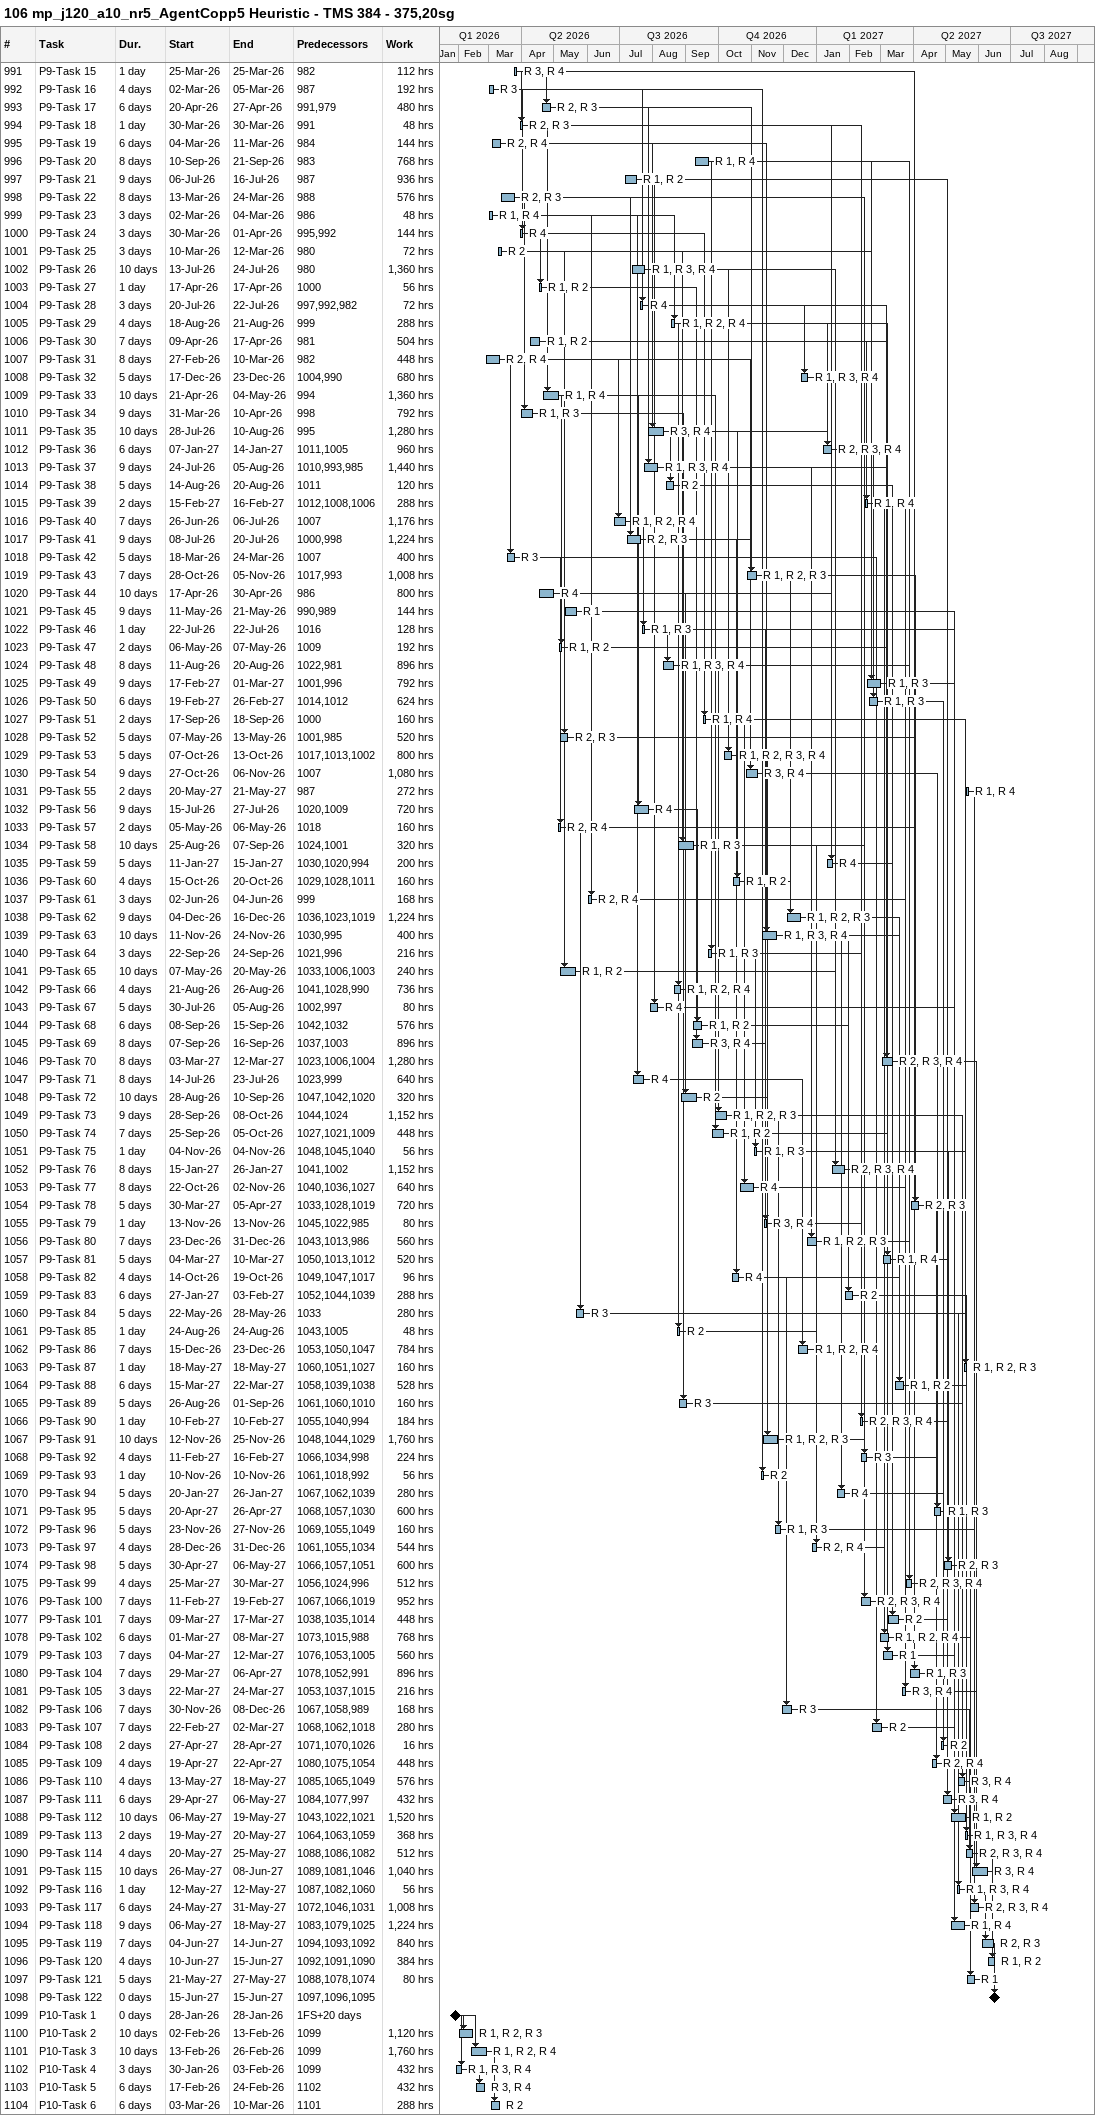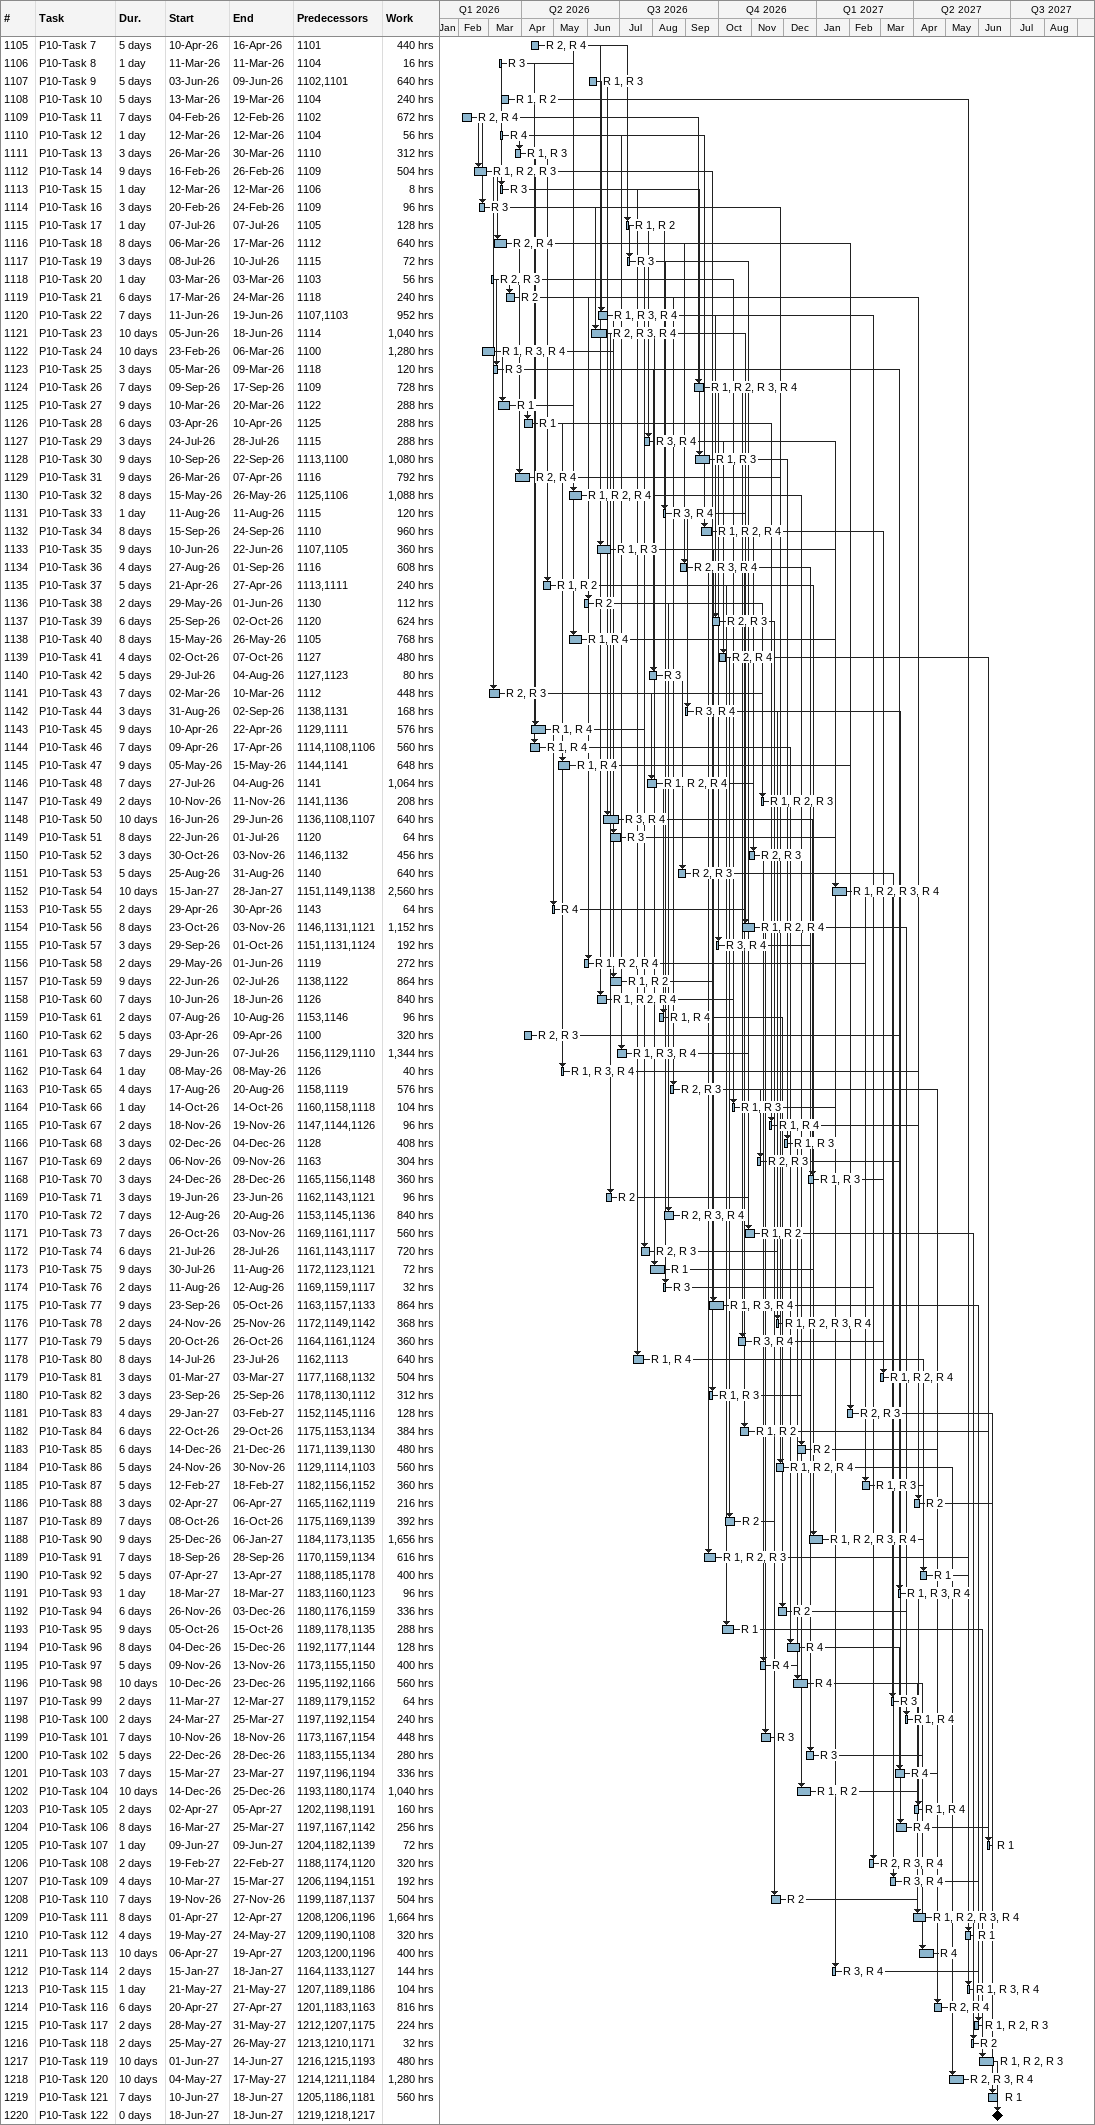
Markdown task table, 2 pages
106 mp_j120_a10_nr5_AgentCopp5 Heuristic - TMS 384 - 375,20sg

| ID | Task | Duration | Start | Finish | Predecessors | Resources | Work (h) |
|---|---|---|---|---|---|---|---|
| 991 | P9-Task 15 | 1d | 2026-03-25 | 2026-03-25 | 982 | R 3, R 4 | 112 |
| 992 | P9-Task 16 | 4d | 2026-03-02 | 2026-03-05 | 987 | R 3 | 192 |
| 993 | P9-Task 17 | 6d | 2026-04-20 | 2026-04-27 | 991, 979 | R 2, R 3 | 480 |
| 994 | P9-Task 18 | 1d | 2026-03-30 | 2026-03-30 | 991 | R 2, R 3 | 48 |
| 995 | P9-Task 19 | 6d | 2026-03-04 | 2026-03-11 | 984 | R 2, R 4 | 144 |
| 996 | P9-Task 20 | 8d | 2026-09-10 | 2026-09-21 | 983 | R 1, R 4 | 768 |
| 997 | P9-Task 21 | 9d | 2026-07-06 | 2026-07-16 | 987 | R 1, R 2 | 936 |
| 998 | P9-Task 22 | 8d | 2026-03-13 | 2026-03-24 | 988 | R 2, R 3 | 576 |
| 999 | P9-Task 23 | 3d | 2026-03-02 | 2026-03-04 | 986 | R 1, R 4 | 48 |
| 1000 | P9-Task 24 | 3d | 2026-03-30 | 2026-04-01 | 995, 992 | R 4 | 144 |
| 1001 | P9-Task 25 | 3d | 2026-03-10 | 2026-03-12 | 980 | R 2 | 72 |
| 1002 | P9-Task 26 | 10d | 2026-07-13 | 2026-07-24 | 980 | R 1, R 3, R 4 | 1360 |
| 1003 | P9-Task 27 | 1d | 2026-04-17 | 2026-04-17 | 1000 | R 1, R 2 | 56 |
| 1004 | P9-Task 28 | 3d | 2026-07-20 | 2026-07-22 | 997, 992, 982 | R 4 | 72 |
| 1005 | P9-Task 29 | 4d | 2026-08-18 | 2026-08-21 | 999 | R 1, R 2, R 4 | 288 |
| 1006 | P9-Task 30 | 7d | 2026-04-09 | 2026-04-17 | 981 | R 1, R 2 | 504 |
| 1007 | P9-Task 31 | 8d | 2026-02-27 | 2026-03-10 | 982 | R 2, R 4 | 448 |
| 1008 | P9-Task 32 | 5d | 2026-12-17 | 2026-12-23 | 1004, 990 | R 1, R 3, R 4 | 680 |
| 1009 | P9-Task 33 | 10d | 2026-04-21 | 2026-05-04 | 994 | R 1, R 4 | 1360 |
| 1010 | P9-Task 34 | 9d | 2026-03-31 | 2026-04-10 | 998 | R 1, R 3 | 792 |
| 1011 | P9-Task 35 | 10d | 2026-07-28 | 2026-08-10 | 995 | R 3, R 4 | 1280 |
| 1012 | P9-Task 36 | 6d | 2027-01-07 | 2027-01-14 | 1011, 1005 | R 2, R 3, R 4 | 960 |
| 1013 | P9-Task 37 | 9d | 2026-07-24 | 2026-08-05 | 1010, 993, 985 | R 1, R 3, R 4 | 1440 |
| 1014 | P9-Task 38 | 5d | 2026-08-14 | 2026-08-20 | 1011 | R 2 | 120 |
| 1015 | P9-Task 39 | 2d | 2027-02-15 | 2027-02-16 | 1012, 1008, 1006 | R 1, R 4 | 288 |
| 1016 | P9-Task 40 | 7d | 2026-06-26 | 2026-07-06 | 1007 | R 1, R 2, R 4 | 1176 |
| 1017 | P9-Task 41 | 9d | 2026-07-08 | 2026-07-20 | 1000, 998 | R 2, R 3 | 1224 |
| 1018 | P9-Task 42 | 5d | 2026-03-18 | 2026-03-24 | 1007 | R 3 | 400 |
| 1019 | P9-Task 43 | 7d | 2026-10-28 | 2026-11-05 | 1017, 993 | R 1, R 2, R 3 | 1008 |
| 1020 | P9-Task 44 | 10d | 2026-04-17 | 2026-04-30 | 986 | R 4 | 800 |
| 1021 | P9-Task 45 | 9d | 2026-05-11 | 2026-05-21 | 990, 989 | R 1 | 144 |
| 1022 | P9-Task 46 | 1d | 2026-07-22 | 2026-07-22 | 1016 | R 1, R 3 | 128 |
| 1023 | P9-Task 47 | 2d | 2026-05-06 | 2026-05-07 | 1009 | R 1, R 2 | 192 |
| 1024 | P9-Task 48 | 8d | 2026-08-11 | 2026-08-20 | 1022, 981 | R 1, R 3, R 4 | 896 |
| 1025 | P9-Task 49 | 9d | 2027-02-17 | 2027-03-01 | 1001, 996 | R 1, R 3 | 792 |
| 1026 | P9-Task 50 | 6d | 2027-02-19 | 2027-02-26 | 1014, 1012 | R 1, R 3 | 624 |
| 1027 | P9-Task 51 | 2d | 2026-09-17 | 2026-09-18 | 1000 | R 1, R 4 | 160 |
| 1028 | P9-Task 52 | 5d | 2026-05-07 | 2026-05-13 | 1001, 985 | R 2, R 3 | 520 |
| 1029 | P9-Task 53 | 5d | 2026-10-07 | 2026-10-13 | 1017, 1013, 1002 | R 1, R 2, R 3, R 4 | 800 |
| 1030 | P9-Task 54 | 9d | 2026-10-27 | 2026-11-06 | 1007 | R 3, R 4 | 1080 |
| 1031 | P9-Task 55 | 2d | 2027-05-20 | 2027-05-21 | 987 | R 1, R 4 | 272 |
| 1032 | P9-Task 56 | 9d | 2026-07-15 | 2026-07-27 | 1020, 1009 | R 4 | 720 |
| 1033 | P9-Task 57 | 2d | 2026-05-05 | 2026-05-06 | 1018 | R 2, R 4 | 160 |
| 1034 | P9-Task 58 | 10d | 2026-08-25 | 2026-09-07 | 1024, 1001 | R 1, R 3 | 320 |
| 1035 | P9-Task 59 | 5d | 2027-01-11 | 2027-01-15 | 1030, 1020, 994 | R 4 | 200 |
| 1036 | P9-Task 60 | 4d | 2026-10-15 | 2026-10-20 | 1029, 1028, 1011 | R 1, R 2 | 160 |
| 1037 | P9-Task 61 | 3d | 2026-06-02 | 2026-06-04 | 999 | R 2, R 4 | 168 |
| 1038 | P9-Task 62 | 9d | 2026-12-04 | 2026-12-16 | 1036, 1023, 1019 | R 1, R 2, R 3 | 1224 |
| 1039 | P9-Task 63 | 10d | 2026-11-11 | 2026-11-24 | 1030, 995 | R 1, R 3, R 4 | 400 |
| 1040 | P9-Task 64 | 3d | 2026-09-22 | 2026-09-24 | 1021, 996 | R 1, R 3 | 216 |
| 1041 | P9-Task 65 | 10d | 2026-05-07 | 2026-05-20 | 1033, 1006, 1003 | R 1, R 2 | 240 |
| 1042 | P9-Task 66 | 4d | 2026-08-21 | 2026-08-26 | 1041, 1028, 990 | R 1, R 2, R 4 | 736 |
| 1043 | P9-Task 67 | 5d | 2026-07-30 | 2026-08-05 | 1002, 997 | R 4 | 80 |
| 1044 | P9-Task 68 | 6d | 2026-09-08 | 2026-09-15 | 1042, 1032 | R 1, R 2 | 576 |
| 1045 | P9-Task 69 | 8d | 2026-09-07 | 2026-09-16 | 1037, 1003 | R 3, R 4 | 896 |
| 1046 | P9-Task 70 | 8d | 2027-03-03 | 2027-03-12 | 1023, 1006, 1004 | R 2, R 3, R 4 | 1280 |
| 1047 | P9-Task 71 | 8d | 2026-07-14 | 2026-07-23 | 1023, 999 | R 4 | 640 |
| 1048 | P9-Task 72 | 10d | 2026-08-28 | 2026-09-10 | 1047, 1042, 1020 | R 2 | 320 |
| 1049 | P9-Task 73 | 9d | 2026-09-28 | 2026-10-08 | 1044, 1024 | R 1, R 2, R 3 | 1152 |
| 1050 | P9-Task 74 | 7d | 2026-09-25 | 2026-10-05 | 1027, 1021, 1009 | R 1, R 2 | 448 |
| 1051 | P9-Task 75 | 1d | 2026-11-04 | 2026-11-04 | 1048, 1045, 1040 | R 1, R 3 | 56 |
| 1052 | P9-Task 76 | 8d | 2027-01-15 | 2027-01-26 | 1041, 1002 | R 2, R 3, R 4 | 1152 |
| 1053 | P9-Task 77 | 8d | 2026-10-22 | 2026-11-02 | 1040, 1036, 1027 | R 4 | 640 |
| 1054 | P9-Task 78 | 5d | 2027-03-30 | 2027-04-05 | 1033, 1028, 1019 | R 2, R 3 | 720 |
| 1055 | P9-Task 79 | 1d | 2026-11-13 | 2026-11-13 | 1045, 1022, 985 | R 3, R 4 | 80 |
| 1056 | P9-Task 80 | 7d | 2026-12-23 | 2026-12-31 | 1043, 1013, 986 | R 1, R 2, R 3 | 560 |
| 1057 | P9-Task 81 | 5d | 2027-03-04 | 2027-03-10 | 1050, 1013, 1012 | R 1, R 4 | 520 |
| 1058 | P9-Task 82 | 4d | 2026-10-14 | 2026-10-19 | 1049, 1047, 1017 | R 4 | 96 |
| 1059 | P9-Task 83 | 6d | 2027-01-27 | 2027-02-03 | 1052, 1044, 1039 | R 2 | 288 |
| 1060 | P9-Task 84 | 5d | 2026-05-22 | 2026-05-28 | 1033 | R 3 | 280 |
| 1061 | P9-Task 85 | 1d | 2026-08-24 | 2026-08-24 | 1043, 1005 | R 2 | 48 |
| 1062 | P9-Task 86 | 7d | 2026-12-15 | 2026-12-23 | 1053, 1050, 1047 | R 1, R 2, R 4 | 784 |
| 1063 | P9-Task 87 | 1d | 2027-05-18 | 2027-05-18 | 1060, 1051, 1027 | R 1, R 2, R 3 | 160 |
| 1064 | P9-Task 88 | 6d | 2027-03-15 | 2027-03-22 | 1058, 1039, 1038 | R 1, R 2 | 528 |
| 1065 | P9-Task 89 | 5d | 2026-08-26 | 2026-09-01 | 1061, 1060, 1010 | R 3 | 160 |
| 1066 | P9-Task 90 | 1d | 2027-02-10 | 2027-02-10 | 1055, 1040, 994 | R 2, R 3, R 4 | 184 |
| 1067 | P9-Task 91 | 10d | 2026-11-12 | 2026-11-25 | 1048, 1044, 1029 | R 1, R 2, R 3 | 1760 |
| 1068 | P9-Task 92 | 4d | 2027-02-11 | 2027-02-16 | 1066, 1034, 998 | R 3 | 224 |
| 1069 | P9-Task 93 | 1d | 2026-11-10 | 2026-11-10 | 1061, 1018, 992 | R 2 | 56 |
| 1070 | P9-Task 94 | 5d | 2027-01-20 | 2027-01-26 | 1067, 1062, 1039 | R 4 | 280 |
| 1071 | P9-Task 95 | 5d | 2027-04-20 | 2027-04-26 | 1068, 1057, 1030 | R 1, R 3 | 600 |
| 1072 | P9-Task 96 | 5d | 2026-11-23 | 2026-11-27 | 1069, 1055, 1049 | R 1, R 3 | 160 |
| 1073 | P9-Task 97 | 4d | 2026-12-28 | 2026-12-31 | 1061, 1055, 1034 | R 2, R 4 | 544 |
| 1074 | P9-Task 98 | 5d | 2027-04-30 | 2027-05-06 | 1066, 1057, 1051 | R 2, R 3 | 600 |
| 1075 | P9-Task 99 | 4d | 2027-03-25 | 2027-03-30 | 1056, 1024, 996 | R 2, R 3, R 4 | 512 |
| 1076 | P9-Task 100 | 7d | 2027-02-11 | 2027-02-19 | 1067, 1066, 1019 | R 2, R 3, R 4 | 952 |
| 1077 | P9-Task 101 | 7d | 2027-03-09 | 2027-03-17 | 1038, 1035, 1014 | R 2 | 448 |
| 1078 | P9-Task 102 | 6d | 2027-03-01 | 2027-03-08 | 1073, 1015, 988 | R 1, R 2, R 4 | 768 |
| 1079 | P9-Task 103 | 7d | 2027-03-04 | 2027-03-12 | 1076, 1053, 1005 | R 1 | 560 |
| 1080 | P9-Task 104 | 7d | 2027-03-29 | 2027-04-06 | 1078, 1052, 991 | R 1, R 3 | 896 |
| 1081 | P9-Task 105 | 3d | 2027-03-22 | 2027-03-24 | 1053, 1037, 1015 | R 3, R 4 | 216 |
| 1082 | P9-Task 106 | 7d | 2026-11-30 | 2026-12-08 | 1067, 1058, 989 | R 3 | 168 |
| 1083 | P9-Task 107 | 7d | 2027-02-22 | 2027-03-02 | 1068, 1062, 1018 | R 2 | 280 |
| 1084 | P9-Task 108 | 2d | 2027-04-27 | 2027-04-28 | 1071, 1070, 1026 | R 2 | 16 |
| 1085 | P9-Task 109 | 4d | 2027-04-19 | 2027-04-22 | 1080, 1075, 1054 | R 2, R 4 | 448 |
| 1086 | P9-Task 110 | 4d | 2027-05-13 | 2027-05-18 | 1085, 1065, 1049 | R 3, R 4 | 576 |
| 1087 | P9-Task 111 | 6d | 2027-04-29 | 2027-05-06 | 1084, 1077, 997 | R 3, R 4 | 432 |
| 1088 | P9-Task 112 | 10d | 2027-05-06 | 2027-05-19 | 1043, 1022, 1021 | R 1, R 2 | 1520 |
| 1089 | P9-Task 113 | 2d | 2027-05-19 | 2027-05-20 | 1064, 1063, 1059 | R 1, R 3, R 4 | 368 |
| 1090 | P9-Task 114 | 4d | 2027-05-20 | 2027-05-25 | 1088, 1086, 1082 | R 2, R 3, R 4 | 512 |
| 1091 | P9-Task 115 | 10d | 2027-05-26 | 2027-06-08 | 1089, 1081, 1046 | R 3, R 4 | 1040 |
| 1092 | P9-Task 116 | 1d | 2027-05-12 | 2027-05-12 | 1087, 1082, 1060 | R 1, R 3, R 4 | 56 |
| 1093 | P9-Task 117 | 6d | 2027-05-24 | 2027-05-31 | 1072, 1046, 1031 | R 2, R 3, R 4 | 1008 |
| 1094 | P9-Task 118 | 9d | 2027-05-06 | 2027-05-18 | 1083, 1079, 1025 | R 1, R 4 | 1224 |
| 1095 | P9-Task 119 | 7d | 2027-06-04 | 2027-06-14 | 1094, 1093, 1092 | R 2, R 3 | 840 |
| 1096 | P9-Task 120 | 4d | 2027-06-10 | 2027-06-15 | 1092, 1091, 1090 | R 1, R 2 | 384 |
| 1097 | P9-Task 121 | 5d | 2027-05-21 | 2027-05-27 | 1088, 1078, 1074 | R 1 | 80 |
| 1098 | P9-Task 122 | 0d | 2027-06-15 | 2027-06-15 | 1097, 1096, 1095 |  |  |
| 1099 | P10-Task 1 | 0d | 2026-01-28 | 2026-01-28 | 1FS+20d |  |  |
| 1100 | P10-Task 2 | 10d | 2026-02-02 | 2026-02-13 | 1099 | R 1, R 2, R 3 | 1120 |
| 1101 | P10-Task 3 | 10d | 2026-02-13 | 2026-02-26 | 1099 | R 1, R 2, R 4 | 1760 |
| 1102 | P10-Task 4 | 3d | 2026-01-30 | 2026-02-03 | 1099 | R 1, R 3, R 4 | 432 |
| 1103 | P10-Task 5 | 6d | 2026-02-17 | 2026-02-24 | 1102 | R 3, R 4 | 432 |
| 1104 | P10-Task 6 | 6d | 2026-03-03 | 2026-03-10 | 1101 | R 2 | 288 |
| 1105 | P10-Task 7 | 5d | 2026-04-10 | 2026-04-16 | 1101 | R 2, R 4 | 440 |
| 1106 | P10-Task 8 | 1d | 2026-03-11 | 2026-03-11 | 1104 | R 3 | 16 |
| 1107 | P10-Task 9 | 5d | 2026-06-03 | 2026-06-09 | 1102, 1101 | R 1, R 3 | 640 |
| 1108 | P10-Task 10 | 5d | 2026-03-13 | 2026-03-19 | 1104 | R 1, R 2 | 240 |
| 1109 | P10-Task 11 | 7d | 2026-02-04 | 2026-02-12 | 1102 | R 2, R 4 | 672 |
| 1110 | P10-Task 12 | 1d | 2026-03-12 | 2026-03-12 | 1104 | R 4 | 56 |
| 1111 | P10-Task 13 | 3d | 2026-03-26 | 2026-03-30 | 1110 | R 1, R 3 | 312 |
| 1112 | P10-Task 14 | 9d | 2026-02-16 | 2026-02-26 | 1109 | R 1, R 2, R 3 | 504 |
| 1113 | P10-Task 15 | 1d | 2026-03-12 | 2026-03-12 | 1106 | R 3 | 8 |
| 1114 | P10-Task 16 | 3d | 2026-02-20 | 2026-02-24 | 1109 | R 3 | 96 |
| 1115 | P10-Task 17 | 1d | 2026-07-07 | 2026-07-07 | 1105 | R 1, R 2 | 128 |
| 1116 | P10-Task 18 | 8d | 2026-03-06 | 2026-03-17 | 1112 | R 2, R 4 | 640 |
| 1117 | P10-Task 19 | 3d | 2026-07-08 | 2026-07-10 | 1115 | R 3 | 72 |
| 1118 | P10-Task 20 | 1d | 2026-03-03 | 2026-03-03 | 1103 | R 2, R 3 | 56 |
| 1119 | P10-Task 21 | 6d | 2026-03-17 | 2026-03-24 | 1118 | R 2 | 240 |
| 1120 | P10-Task 22 | 7d | 2026-06-11 | 2026-06-19 | 1107, 1103 | R 1, R 3, R 4 | 952 |
| 1121 | P10-Task 23 | 10d | 2026-06-05 | 2026-06-18 | 1114 | R 2, R 3, R 4 | 1040 |
| 1122 | P10-Task 24 | 10d | 2026-02-23 | 2026-03-06 | 1100 | R 1, R 3, R 4 | 1280 |
| 1123 | P10-Task 25 | 3d | 2026-03-05 | 2026-03-09 | 1118 | R 3 | 120 |
| 1124 | P10-Task 26 | 7d | 2026-09-09 | 2026-09-17 | 1109 | R 1, R 2, R 3, R 4 | 728 |
| 1125 | P10-Task 27 | 9d | 2026-03-10 | 2026-03-20 | 1122 | R 1 | 288 |
| 1126 | P10-Task 28 | 6d | 2026-04-03 | 2026-04-10 | 1125 | R 1 | 288 |
| 1127 | P10-Task 29 | 3d | 2026-07-24 | 2026-07-28 | 1115 | R 3, R 4 | 288 |
| 1128 | P10-Task 30 | 9d | 2026-09-10 | 2026-09-22 | 1113, 1100 | R 1, R 3 | 1080 |
| 1129 | P10-Task 31 | 9d | 2026-03-26 | 2026-04-07 | 1116 | R 2, R 4 | 792 |
| 1130 | P10-Task 32 | 8d | 2026-05-15 | 2026-05-26 | 1125, 1106 | R 1, R 2, R 4 | 1088 |
| 1131 | P10-Task 33 | 1d | 2026-08-11 | 2026-08-11 | 1115 | R 3, R 4 | 120 |
| 1132 | P10-Task 34 | 8d | 2026-09-15 | 2026-09-24 | 1110 | R 1, R 2, R 4 | 960 |
| 1133 | P10-Task 35 | 9d | 2026-06-10 | 2026-06-22 | 1107, 1105 | R 1, R 3 | 360 |
| 1134 | P10-Task 36 | 4d | 2026-08-27 | 2026-09-01 | 1116 | R 2, R 3, R 4 | 608 |
| 1135 | P10-Task 37 | 5d | 2026-04-21 | 2026-04-27 | 1113, 1111 | R 1, R 2 | 240 |
| 1136 | P10-Task 38 | 2d | 2026-05-29 | 2026-06-01 | 1130 | R 2 | 112 |
| 1137 | P10-Task 39 | 6d | 2026-09-25 | 2026-10-02 | 1120 | R 2, R 3 | 624 |
| 1138 | P10-Task 40 | 8d | 2026-05-15 | 2026-05-26 | 1105 | R 1, R 4 | 768 |
| 1139 | P10-Task 41 | 4d | 2026-10-02 | 2026-10-07 | 1127 | R 2, R 4 | 480 |
| 1140 | P10-Task 42 | 5d | 2026-07-29 | 2026-08-04 | 1127, 1123 | R 3 | 80 |
| 1141 | P10-Task 43 | 7d | 2026-03-02 | 2026-03-10 | 1112 | R 2, R 3 | 448 |
| 1142 | P10-Task 44 | 3d | 2026-08-31 | 2026-09-02 | 1138, 1131 | R 3, R 4 | 168 |
| 1143 | P10-Task 45 | 9d | 2026-04-10 | 2026-04-22 | 1129, 1111 | R 1, R 4 | 576 |
| 1144 | P10-Task 46 | 7d | 2026-04-09 | 2026-04-17 | 1114, 1108, 1106 | R 1, R 4 | 560 |
| 1145 | P10-Task 47 | 9d | 2026-05-05 | 2026-05-15 | 1144, 1141 | R 1, R 4 | 648 |
| 1146 | P10-Task 48 | 7d | 2026-07-27 | 2026-08-04 | 1141 | R 1, R 2, R 4 | 1064 |
| 1147 | P10-Task 49 | 2d | 2026-11-10 | 2026-11-11 | 1141, 1136 | R 1, R 2, R 3 | 208 |
| 1148 | P10-Task 50 | 10d | 2026-06-16 | 2026-06-29 | 1136, 1108, 1107 | R 3, R 4 | 640 |
| 1149 | P10-Task 51 | 8d | 2026-06-22 | 2026-07-01 | 1120 | R 3 | 64 |
| 1150 | P10-Task 52 | 3d | 2026-10-30 | 2026-11-03 | 1146, 1132 | R 2, R 3 | 456 |
| 1151 | P10-Task 53 | 5d | 2026-08-25 | 2026-08-31 | 1140 | R 2, R 3 | 640 |
| 1152 | P10-Task 54 | 10d | 2027-01-15 | 2027-01-28 | 1151, 1149, 1138 | R 1, R 2, R 3, R 4 | 2560 |
| 1153 | P10-Task 55 | 2d | 2026-04-29 | 2026-04-30 | 1143 | R 4 | 64 |
| 1154 | P10-Task 56 | 8d | 2026-10-23 | 2026-11-03 | 1146, 1131, 1121 | R 1, R 2, R 4 | 1152 |
| 1155 | P10-Task 57 | 3d | 2026-09-29 | 2026-10-01 | 1151, 1131, 1124 | R 3, R 4 | 192 |
| 1156 | P10-Task 58 | 2d | 2026-05-29 | 2026-06-01 | 1119 | R 1, R 2, R 4 | 272 |
| 1157 | P10-Task 59 | 9d | 2026-06-22 | 2026-07-02 | 1138, 1122 | R 1, R 2 | 864 |
| 1158 | P10-Task 60 | 7d | 2026-06-10 | 2026-06-18 | 1126 | R 1, R 2, R 4 | 840 |
| 1159 | P10-Task 61 | 2d | 2026-08-07 | 2026-08-10 | 1153, 1146 | R 1, R 4 | 96 |
| 1160 | P10-Task 62 | 5d | 2026-04-03 | 2026-04-09 | 1100 | R 2, R 3 | 320 |
| 1161 | P10-Task 63 | 7d | 2026-06-29 | 2026-07-07 | 1156, 1129, 1110 | R 1, R 3, R 4 | 1344 |
| 1162 | P10-Task 64 | 1d | 2026-05-08 | 2026-05-08 | 1126 | R 1, R 3, R 4 | 40 |
| 1163 | P10-Task 65 | 4d | 2026-08-17 | 2026-08-20 | 1158, 1119 | R 2, R 3 | 576 |
| 1164 | P10-Task 66 | 1d | 2026-10-14 | 2026-10-14 | 1160, 1158, 1118 | R 1, R 3 | 104 |
| 1165 | P10-Task 67 | 2d | 2026-11-18 | 2026-11-19 | 1147, 1144, 1126 | R 1, R 4 | 96 |
| 1166 | P10-Task 68 | 3d | 2026-12-02 | 2026-12-04 | 1128 | R 1, R 3 | 408 |
| 1167 | P10-Task 69 | 2d | 2026-11-06 | 2026-11-09 | 1163 | R 2, R 3 | 304 |
| 1168 | P10-Task 70 | 3d | 2026-12-24 | 2026-12-28 | 1165, 1156, 1148 | R 1, R 3 | 360 |
| 1169 | P10-Task 71 | 3d | 2026-06-19 | 2026-06-23 | 1162, 1143, 1121 | R 2 | 96 |
| 1170 | P10-Task 72 | 7d | 2026-08-12 | 2026-08-20 | 1153, 1145, 1136 | R 2, R 3, R 4 | 840 |
| 1171 | P10-Task 73 | 7d | 2026-10-26 | 2026-11-03 | 1169, 1161, 1117 | R 1, R 2 | 560 |
| 1172 | P10-Task 74 | 6d | 2026-07-21 | 2026-07-28 | 1161, 1143, 1117 | R 2, R 3 | 720 |
| 1173 | P10-Task 75 | 9d | 2026-07-30 | 2026-08-11 | 1172, 1123, 1121 | R 1 | 72 |
| 1174 | P10-Task 76 | 2d | 2026-08-11 | 2026-08-12 | 1169, 1159, 1117 | R 3 | 32 |
| 1175 | P10-Task 77 | 9d | 2026-09-23 | 2026-10-05 | 1163, 1157, 1133 | R 1, R 3, R 4 | 864 |
| 1176 | P10-Task 78 | 2d | 2026-11-24 | 2026-11-25 | 1172, 1149, 1142 | R 1, R 2, R 3, R 4 | 368 |
| 1177 | P10-Task 79 | 5d | 2026-10-20 | 2026-10-26 | 1164, 1161, 1124 | R 3, R 4 | 360 |
| 1178 | P10-Task 80 | 8d | 2026-07-14 | 2026-07-23 | 1162, 1113 | R 1, R 4 | 640 |
| 1179 | P10-Task 81 | 3d | 2027-03-01 | 2027-03-03 | 1177, 1168, 1132 | R 1, R 2, R 4 | 504 |
| 1180 | P10-Task 82 | 3d | 2026-09-23 | 2026-09-25 | 1178, 1130, 1112 | R 1, R 3 | 312 |
| 1181 | P10-Task 83 | 4d | 2027-01-29 | 2027-02-03 | 1152, 1145, 1116 | R 2, R 3 | 128 |
| 1182 | P10-Task 84 | 6d | 2026-10-22 | 2026-10-29 | 1175, 1153, 1134 | R 1, R 2 | 384 |
| 1183 | P10-Task 85 | 6d | 2026-12-14 | 2026-12-21 | 1171, 1139, 1130 | R 2 | 480 |
| 1184 | P10-Task 86 | 5d | 2026-11-24 | 2026-11-30 | 1129, 1114, 1103 | R 1, R 2, R 4 | 560 |
| 1185 | P10-Task 87 | 5d | 2027-02-12 | 2027-02-18 | 1182, 1156, 1152 | R 1, R 3 | 360 |
| 1186 | P10-Task 88 | 3d | 2027-04-02 | 2027-04-06 | 1165, 1162, 1119 | R 2 | 216 |
| 1187 | P10-Task 89 | 7d | 2026-10-08 | 2026-10-16 | 1175, 1169, 1139 | R 2 | 392 |
| 1188 | P10-Task 90 | 9d | 2026-12-25 | 2027-01-06 | 1184, 1173, 1135 | R 1, R 2, R 3, R 4 | 1656 |
| 1189 | P10-Task 91 | 7d | 2026-09-18 | 2026-09-28 | 1170, 1159, 1134 | R 1, R 2, R 3 | 616 |
| 1190 | P10-Task 92 | 5d | 2027-04-07 | 2027-04-13 | 1188, 1185, 1178 | R 1 | 400 |
| 1191 | P10-Task 93 | 1d | 2027-03-18 | 2027-03-18 | 1183, 1160, 1123 | R 1, R 3, R 4 | 96 |
| 1192 | P10-Task 94 | 6d | 2026-11-26 | 2026-12-03 | 1180, 1176, 1159 | R 2 | 336 |
| 1193 | P10-Task 95 | 9d | 2026-10-05 | 2026-10-15 | 1189, 1178, 1135 | R 1 | 288 |
| 1194 | P10-Task 96 | 8d | 2026-12-04 | 2026-12-15 | 1192, 1177, 1144 | R 4 | 128 |
| 1195 | P10-Task 97 | 5d | 2026-11-09 | 2026-11-13 | 1173, 1155, 1150 | R 4 | 400 |
| 1196 | P10-Task 98 | 10d | 2026-12-10 | 2026-12-23 | 1195, 1192, 1166 | R 4 | 560 |
| 1197 | P10-Task 99 | 2d | 2027-03-11 | 2027-03-12 | 1189, 1179, 1152 | R 3 | 64 |
| 1198 | P10-Task 100 | 2d | 2027-03-24 | 2027-03-25 | 1197, 1192, 1154 | R 1, R 4 | 240 |
| 1199 | P10-Task 101 | 7d | 2026-11-10 | 2026-11-18 | 1173, 1167, 1154 | R 3 | 448 |
| 1200 | P10-Task 102 | 5d | 2026-12-22 | 2026-12-28 | 1183, 1155, 1134 | R 3 | 280 |
| 1201 | P10-Task 103 | 7d | 2027-03-15 | 2027-03-23 | 1197, 1196, 1194 | R 4 | 336 |
| 1202 | P10-Task 104 | 10d | 2026-12-14 | 2026-12-25 | 1193, 1180, 1174 | R 1, R 2 | 1040 |
| 1203 | P10-Task 105 | 2d | 2027-04-02 | 2027-04-05 | 1202, 1198, 1191 | R 1, R 4 | 160 |
| 1204 | P10-Task 106 | 8d | 2027-03-16 | 2027-03-25 | 1197, 1167, 1142 | R 4 | 256 |
| 1205 | P10-Task 107 | 1d | 2027-06-09 | 2027-06-09 | 1204, 1182, 1139 | R 1 | 72 |
| 1206 | P10-Task 108 | 2d | 2027-02-19 | 2027-02-22 | 1188, 1174, 1120 | R 2, R 3, R 4 | 320 |
| 1207 | P10-Task 109 | 4d | 2027-03-10 | 2027-03-15 | 1206, 1194, 1151 | R 3, R 4 | 192 |
| 1208 | P10-Task 110 | 7d | 2026-11-19 | 2026-11-27 | 1199, 1187, 1137 | R 2 | 504 |
| 1209 | P10-Task 111 | 8d | 2027-04-01 | 2027-04-12 | 1208, 1206, 1196 | R 1, R 2, R 3, R 4 | 1664 |
| 1210 | P10-Task 112 | 4d | 2027-05-19 | 2027-05-24 | 1209, 1190, 1108 | R 1 | 320 |
| 1211 | P10-Task 113 | 10d | 2027-04-06 | 2027-04-19 | 1203, 1200, 1196 | R 4 | 400 |
| 1212 | P10-Task 114 | 2d | 2027-01-15 | 2027-01-18 | 1164, 1133, 1127 | R 3, R 4 | 144 |
| 1213 | P10-Task 115 | 1d | 2027-05-21 | 2027-05-21 | 1207, 1189, 1186 | R 1, R 3, R 4 | 104 |
| 1214 | P10-Task 116 | 6d | 2027-04-20 | 2027-04-27 | 1201, 1183, 1163 | R 2, R 4 | 816 |
| 1215 | P10-Task 117 | 2d | 2027-05-28 | 2027-05-31 | 1212, 1207, 1175 | R 1, R 2, R 3 | 224 |
| 1216 | P10-Task 118 | 2d | 2027-05-25 | 2027-05-26 | 1213, 1210, 1171 | R 2 | 32 |
| 1217 | P10-Task 119 | 10d | 2027-06-01 | 2027-06-14 | 1216, 1215, 1193 | R 1, R 2, R 3 | 480 |
| 1218 | P10-Task 120 | 10d | 2027-05-04 | 2027-05-17 | 1214, 1211, 1184 | R 2, R 3, R 4 | 1280 |
| 1219 | P10-Task 121 | 7d | 2027-06-10 | 2027-06-18 | 1205, 1186, 1181 | R 1 | 560 |
| 1220 | P10-Task 122 | 0d | 2027-06-18 | 2027-06-18 | 1219, 1218, 1217 |  |  |
